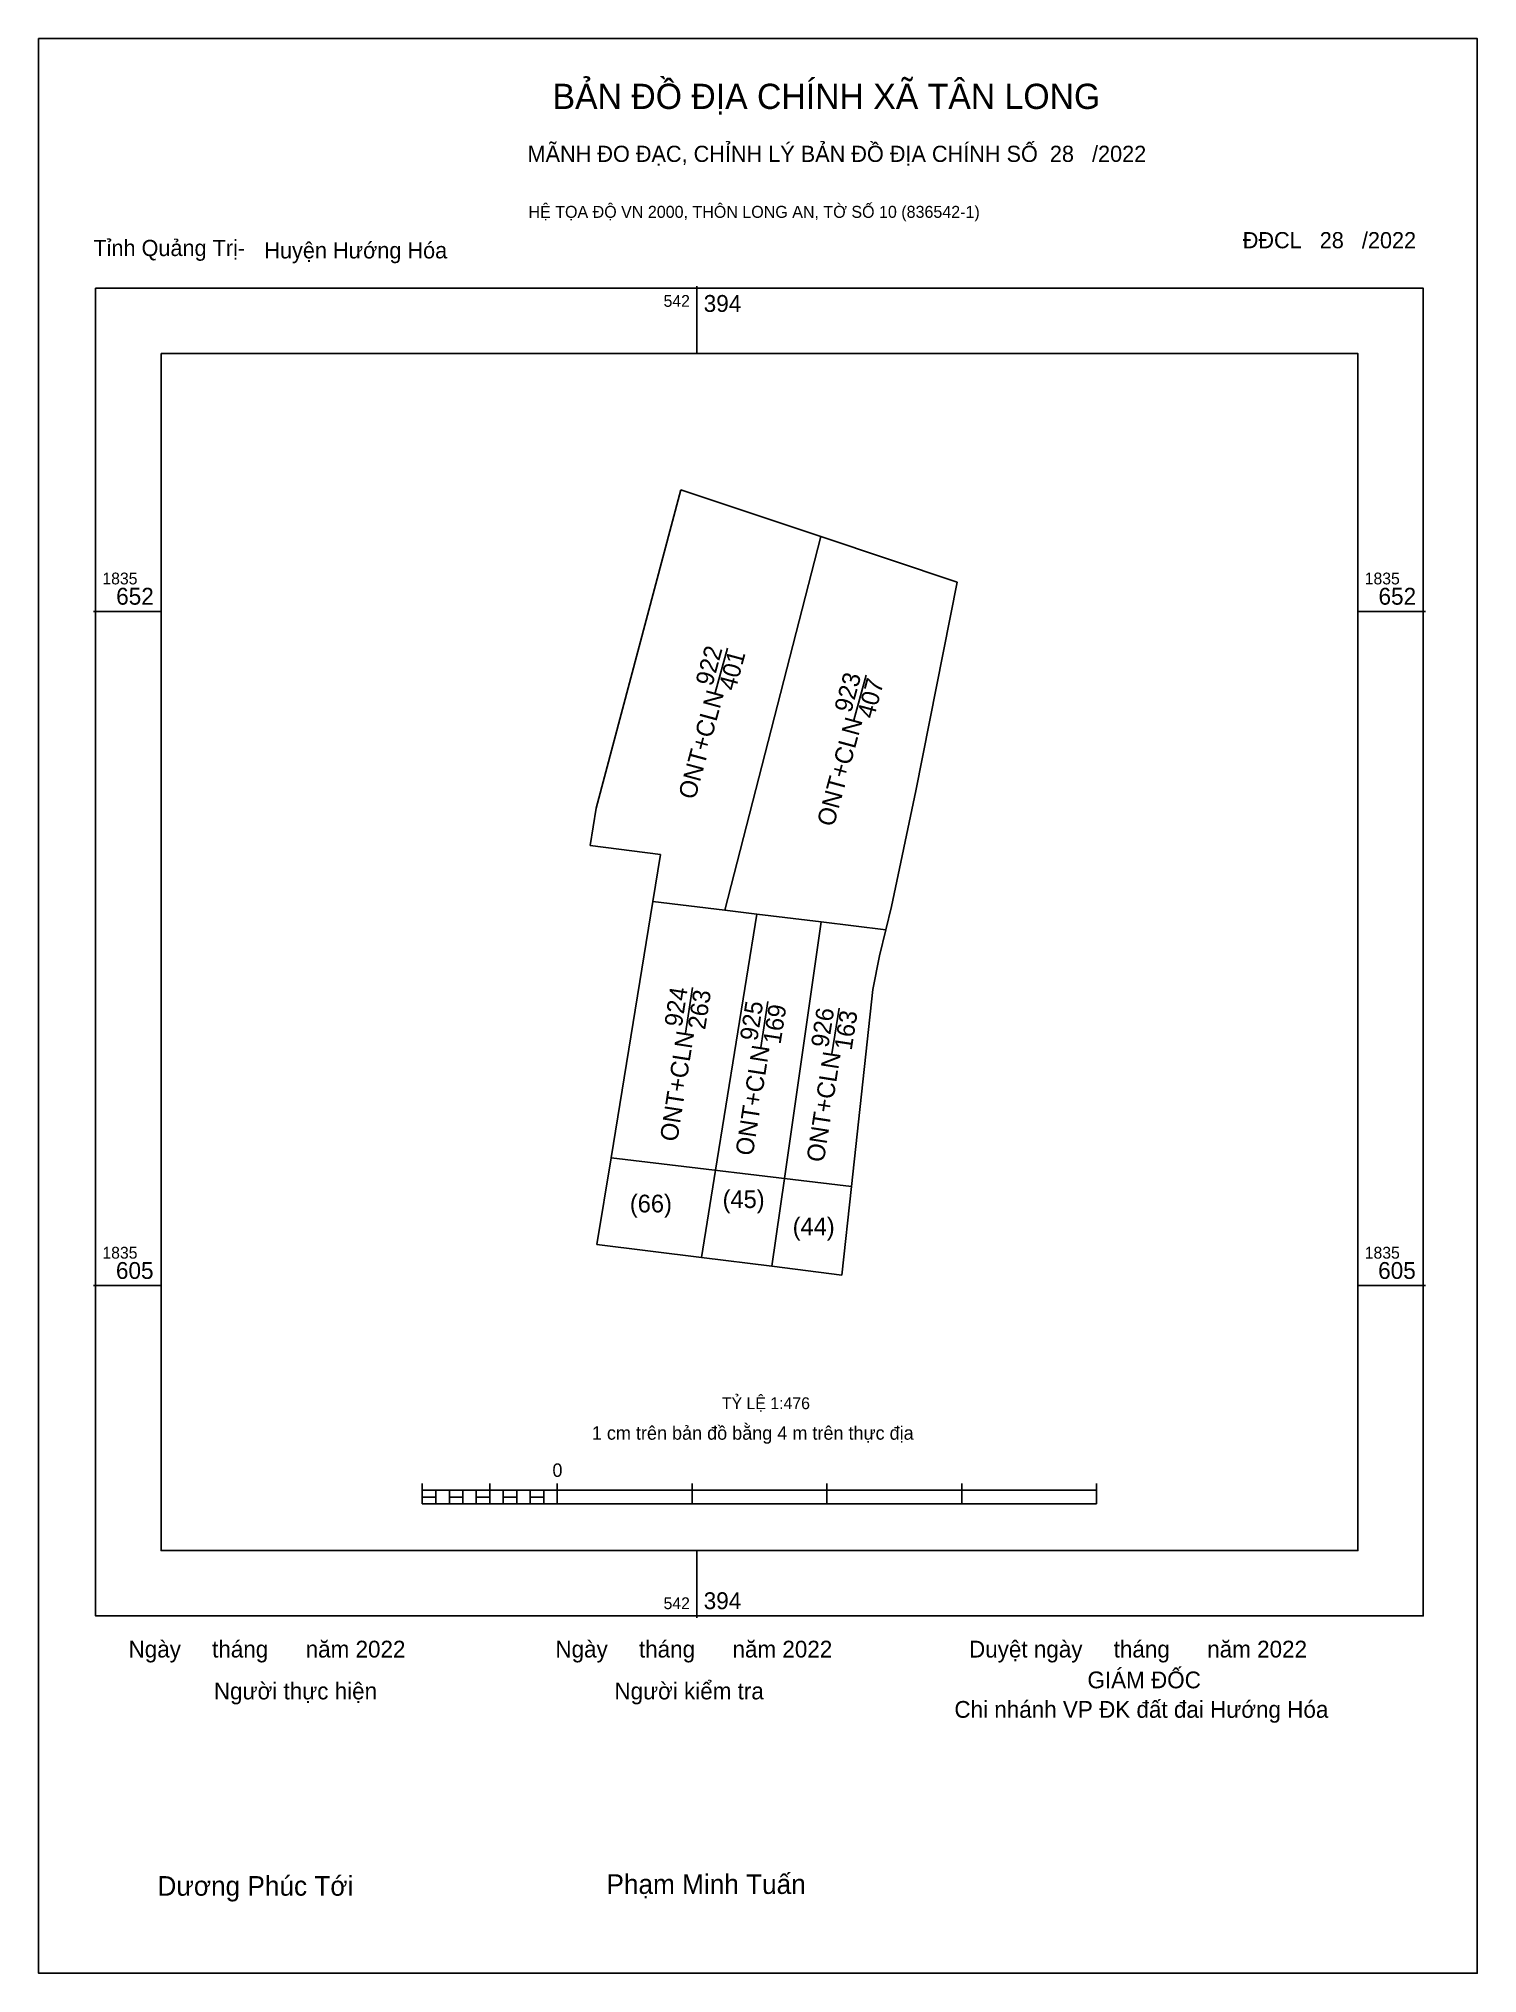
# Model space of a CAD drawing. Extents: x 542333 to 542455, y 1835530 to 1835694.
import ezdxf

# ---------------------------------------------------------------- set-up
doc = ezdxf.new("R2010")
doc.units = 0
for name, color, linetype in [('Level 1', 7, 'Continuous'), ('Level 10', 7, 'Continuous'), ('Level 15', 7, 'Continuous'), ('Level 36', 7, 'Continuous'), ('Level 6', 7, 'Continuous'), ('Level 62', 7, 'Continuous'), ('Level 63', 7, 'Continuous'), ('Level 9', 7, 'Continuous')]:
    doc.layers.add(name, color=color, linetype=linetype)

msp = doc.modelspace()

# ---------------------------------------------------------------- linework, layer by layer
at = {"layer": 'Level 10'}
for p, q in [((542380, 1835628.55), (542387.17, 1835655.53)), ((542387.17, 1835655.53), (542399.03, 1835651.57)), ((542380, 1835628.55), (542379.48, 1835625.39)), ((542379.48, 1835625.39), (542385.44, 1835624.62)), ((542384.79, 1835620.65), (542385.44, 1835624.62)), ((542381.25, 1835598.91), (542384.79, 1835620.65)), ((542384.79, 1835620.65), (542390.88, 1835619.91)), ((542390.11, 1835597.86), (542393.61, 1835619.58)), ((542395.94, 1835597.16), (542399.07, 1835618.92)), ((542404.01, 1835616.05), (542404.53, 1835618.23)), ((542403.43, 1835613.18), (542404.01, 1835616.05)), ((542401.63, 1835596.48), (542403.43, 1835613.18)), ((542381.25, 1835598.91), (542380.04, 1835591.57)), ((542388.92, 1835590.46), (542390.11, 1835597.86)), ((542394.87, 1835589.72), (542395.94, 1835597.16)), ((542400.82, 1835588.96), (542401.63, 1835596.48)), ((542380.04, 1835591.57), (542388.92, 1835590.46)), ((542388.92, 1835590.46), (542394.87, 1835589.72)), ((542394.87, 1835589.72), (542400.82, 1835588.96))]:
    msp.add_line(p, q, dxfattribs=at)
msp.add_lwpolyline([(542410.58, 1835647.7), (542407.09, 1835630.01), (542405.01, 1835620.21), (542404.53, 1835618.23), (542399.07, 1835618.92), (542393.61, 1835619.58), (542390.88, 1835619.91), (542399.03, 1835651.57)], close=True, dxfattribs=at)
at = {"layer": 'Level 15'}
msp.add_lwpolyline([(542332.73, 1835693.78), (542454.67, 1835693.78), (542454.67, 1835529.79), (542332.73, 1835529.79)], close=True, dxfattribs=at)
at = {"layer": 'Level 36'}
msp.add_line((542381.25, 1835598.92), (542401.63, 1835596.48), dxfattribs=at)
at = {"layer": 'Level 62'}
msp.add_lwpolyline([(542343.1, 1835667.08), (542444.55, 1835667.08), (542444.55, 1835565.62), (542343.1, 1835565.62)], close=True, dxfattribs=at)
at = {"layer": 'Level 63'}
for p, q in [((542388.53, 1835672.8), (542388.53, 1835667.08)), ((542337.38, 1835645.23), (542343.1, 1835645.23)), ((542444.55, 1835645.23), (542450.27, 1835645.23)), ((542390.08, 1835638.32), (542391.11, 1835642.12)), ((542401.83, 1835636.02), (542402.86, 1835639.82)), ((542387.55, 1835609.47), (542388.15, 1835613.36)), ((542393.95, 1835608.27), (542394.55, 1835612.16)), ((542399.97, 1835607.72), (542400.57, 1835611.61)), ((542337.38, 1835588.08), (542343.1, 1835588.08)), ((542444.55, 1835588.08), (542450.27, 1835588.08)), ((542365.25, 1835571.3), (542365.25, 1835569.59)), ((542370.97, 1835571.3), (542370.97, 1835569.59)), ((542376.68, 1835571.3), (542376.68, 1835569.59)), ((542388.11, 1835571.3), (542388.11, 1835569.59)), ((542399.54, 1835571.3), (542399.54, 1835569.59)), ((542410.97, 1835571.3), (542410.97, 1835569.59)), ((542422.4, 1835571.3), (542422.4, 1835569.59)), ((542365.25, 1835570.73), (542422.4, 1835570.73)), ((542365.25, 1835569.59), (542422.4, 1835569.59)), ((542366.39, 1835570.73), (542366.39, 1835569.59)), ((542367.54, 1835570.73), (542367.54, 1835569.59)), ((542368.68, 1835570.73), (542368.68, 1835569.59)), ((542369.82, 1835570.73), (542369.82, 1835569.59)), ((542370.97, 1835570.73), (542370.97, 1835569.59)), ((542372.11, 1835570.73), (542372.11, 1835569.59)), ((542373.25, 1835570.73), (542373.25, 1835569.59)), ((542374.39, 1835570.73), (542374.39, 1835569.59)), ((542375.54, 1835570.73), (542375.54, 1835569.59)), ((542376.68, 1835570.73), (542376.68, 1835569.59)), ((542388.53, 1835565.62), (542388.53, 1835559.91))]:
    msp.add_line(p, q, dxfattribs=at)
for points in [[(542337.56, 1835672.62), (542450.09, 1835672.62), (542450.09, 1835560.09), (542337.56, 1835560.09)], [(542365.25, 1835570.16), (542366.39, 1835570.16), (542366.39, 1835569.59), (542365.25, 1835569.59)], [(542365.25, 1835570.16), (542366.39, 1835570.16), (542366.39, 1835569.59), (542365.25, 1835569.59)], [(542367.54, 1835570.16), (542368.68, 1835570.16), (542368.68, 1835569.59), (542367.54, 1835569.59)], [(542369.82, 1835570.16), (542370.97, 1835570.16), (542370.97, 1835569.59), (542369.82, 1835569.59)], [(542372.11, 1835570.16), (542373.25, 1835570.16), (542373.25, 1835569.59), (542372.11, 1835569.59)], [(542374.39, 1835570.16), (542375.54, 1835570.16), (542375.54, 1835569.59), (542374.39, 1835569.59)]]:
    msp.add_lwpolyline(points, close=True, dxfattribs=at)

# ---------------------------------------------------------------- texts
at = {"layer": 'Level 1'}
for s, rotation, p in [('922', 74.8178, (542389.83, 1835638.83)), ('401', 74.8178, (542391.78, 1835638.43)), ('923', 74.8178, (542401.59, 1835636.57)), ('ONT+CLN', 74.8178, (542388.37, 1835629.21)), ('407', 74.8178, (542403.52, 1835636.07)), ('ONT+CLN', 74.8178, (542400.12, 1835626.91)), ('924', 81.1795, (542387.24, 1835609.95)), ('263', 81.1795, (542389.22, 1835609.72)), ('925', 81.1795, (542393.64, 1835608.77)), ('169', 81.1795, (542395.61, 1835608.48)), ('926', 81.1795, (542399.66, 1835608.2)), ('163', 81.1795, (542401.64, 1835607.97)), ('ONT+CLN', 81.1795, (542386.86, 1835600.23)), ('ONT+CLN', 81.1795, (542393.26, 1835599.03)), ('ONT+CLN', 81.1795, (542399.28, 1835598.48))]:
    msp.add_text(s, height=1.5, rotation=rotation, dxfattribs=at).set_placement(p)
at = {"layer": 'Level 6'}
msp.add_text('TỶ LỆ 1:476', height=1.0047, dxfattribs=at).set_placement((542390.64, 1835577.61))
at = {"layer": 'Level 63'}
for s, height, p in [('BẢN ĐỒ ĐỊA CHÍNH XÃ TÂN LONG', 2.1397, (542376.29, 1835687.82)), ('MÃNH ĐO ĐẠC, CHỈNH LÝ BẢN ĐỒ ĐỊA CHÍNH SỐ  28   /2022', 1.373, (542374.17, 1835683.33)), ('HỆ TỌA ĐỘ VN 2000, THÔN LONG AN, TỜ SỐ 10 (836542-1)', 1.0163, (542374.25, 1835678.59)), ('542', 1, (542385.7, 1835671.05)), ('394', 1.429, (542389.1, 1835670.62)), ('1835', 1, (542338.13, 1835647.52)), ('1835', 1, (542445.13, 1835647.52)), ('652', 1.429, (542339.3, 1835645.8)), ('652', 1.429, (542446.3, 1835645.8)), ('(66)', 1.5, (542382.84, 1835594.29)), ('(45)', 1.5, (542390.7, 1835594.66)), ('(44)', 1.5, (542396.64, 1835592.35)), ('1835', 1, (542338.13, 1835590.37)), ('1835', 1, (542445.13, 1835590.37)), ('605', 1.429, (542339.28, 1835588.65)), ('605', 1.429, (542446.27, 1835588.65)), ('1 cm trên bản đồ bằng 4 m trên thực địa', 1.1431, (542379.62, 1835575.02)), ('0', 1.14, (542376.28, 1835571.87)), ('542', 1, (542385.7, 1835560.66)), ('394', 1.429, (542389.1, 1835560.66)), ('Ngày     tháng      năm 2022', 1.4222, (542340.35, 1835556.56)), ('Ngày     tháng      năm 2022', 1.4222, (542376.53, 1835556.56)), ('Duyệt ngày     tháng      năm 2022', 1.4222, (542411.59, 1835556.56)), ('Người kiểm tra', 1.4222, (542381.53, 1835553.01)), ('GIÁM ĐỐC', 1.422, (542421.63, 1835553.95)), ('Người thực hiện', 1.4222, (542347.58, 1835553.01)), ('Chi nhánh VP ĐK đất đai Hướng Hóa', 1.4222, (542410.35, 1835551.45)), ('Dương Phúc Tới', 1.6588, (542342.8, 1835536.37)), ('Phạm Minh Tuấn', 1.6588, (542380.86, 1835536.52))]:
    msp.add_text(s, height=height, dxfattribs=at).set_placement(p)
at = {"layer": 'Level 9'}
for s, p in [('Tỉnh Quảng Trị-', (542337.37, 1835675.35)), ('Huyện Hướng Hóa', (542351.86, 1835675.15)), ('ĐĐCL   28   /2022', (542434.79, 1835676.01))]:
    msp.add_text(s, height=1.373, dxfattribs=at).set_placement(p)

doc.saveas('drawing.dxf')
